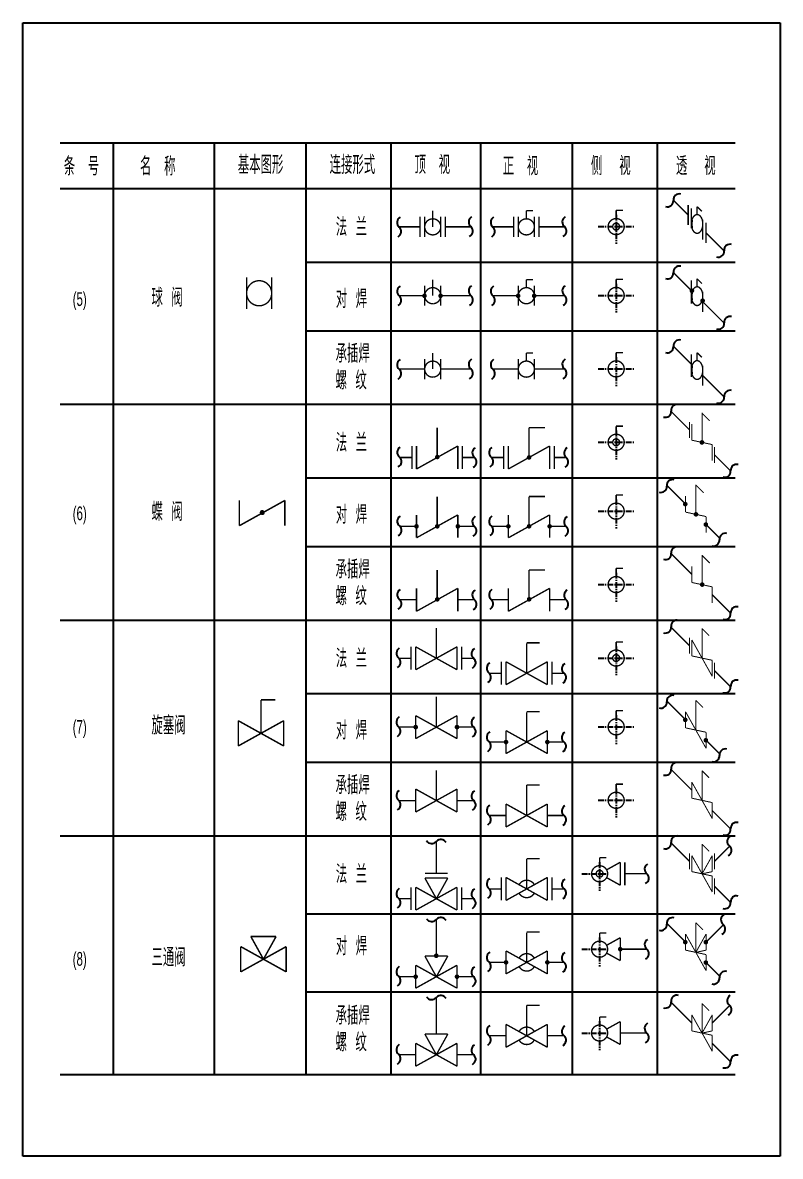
# Model space of a CAD drawing. Header units: inches. Extents: x -18 to 2014, y 4 to 801.
# Drawn here: x 1474.1 to 1639.1, y 283.3 to 530.3 of the extents above; entities that cross this region are included whole.
import ezdxf

# ---------------------------------------------------------------- set-up
doc = ezdxf.new("R2010")
doc.units = ezdxf.units.IN
doc.header["$MEASUREMENT"] = 0
doc.linetypes.add('CENTER', pattern=[2, 1.25, -0.25, 0.25, -0.25])
doc.layers.add('TEXT', color=6, linetype='Continuous')
doc.styles.get("Standard").update_dxf_attribs({"font": 'pdatxt.shx', "bigfont": 'hztxt.shx'})

# ---------------------------------------------------------------- blocks, each defined once
blk = doc.blocks.new('BZH')
at = {"layer": 'TEXT', "color": 6}
for centre, start, end in [((0.5330142281600274, 0.6703013697842835), 120.0646550722237, 231.5087731403127), ((-0.5614378965001379, -0.6466804327719728), 296.5830063715022, 49.03599266516452)]:
    blk.add_arc(centre, 0.8563924881481542, start, end, dxfattribs=at)

msp = doc.modelspace()

# ---------------------------------------------------------------- linework, layer by layer
at = {"color": 3}
for p, q in [((1474.082405922971, 530.320735903989), (1639.082405922971, 530.320735903989)), ((1474.082405922971, 283.3207359039889), (1474.082405922971, 530.320735903989)), ((1639.082405922971, 530.320735903989), (1639.082405922971, 283.3207359039889)), ((1482.269086554789, 504.1648262490406), (1629.269086554789, 504.1648262490406)), ((1493.771332388307, 504.1648262490406), (1493.771332388307, 301.1648262490406)), ((1515.771332388307, 504.1648262490406), (1515.771332388307, 301.1648262490406)), ((1535.771332388307, 504.1648262490406), (1535.771332388307, 301.1648262490406)), ((1554.271332388307, 504.1648262490403), (1554.271332388307, 301.1648262490406)), ((1573.771332388307, 504.1648262490403), (1573.771332388307, 301.1648262490406)), ((1593.771332388307, 504.1648262490403), (1593.771332388307, 301.1648262490406)), ((1612.271332388307, 504.1648262490403), (1612.271332388307, 301.1648262490406)), ((1482.269086554789, 494.1648262490406), (1629.269086554789, 494.1648262490406)), ((1535.771332388307, 478.1648262490406), (1629.269086554789, 478.1648262490406)), ((1535.771332388307, 463.1648262490406), (1629.269086554789, 463.1648262490406)), ((1482.269086554789, 447.1648262490406), (1629.269086554789, 447.1648262490406)), ((1535.771332388307, 431.1648262490406), (1629.269086554789, 431.1648262490406)), ((1535.771332388307, 416.1648262490406), (1629.269086554789, 416.1648262490406)), ((1482.269086554789, 400.1648262490406), (1629.269086554789, 400.1648262490406)), ((1535.771332388307, 384.1648262490406), (1629.269086554789, 384.1648262490406)), ((1535.771332388307, 369.1648262490406), (1629.269086554789, 369.1648262490406)), ((1482.269086554789, 353.1648262490406), (1629.269086554789, 353.1648262490406)), ((1535.771332388307, 336.1648262490406), (1629.269086554789, 336.1648262490406)), ((1535.771332388307, 319.1648262490406), (1629.269086554789, 319.1648262490406)), ((1482.269086554789, 301.1648262490406), (1629.269086554789, 301.1648262490406)), ((1639.082405922971, 283.3207359039889), (1474.082405922971, 283.3207359039889))]:
    msp.add_line(p, q, dxfattribs=at)
at = {"color": 3, "linetype": 'CENTER'}
for p, q in [((1603.331126026283, 488.4365688906749), (1603.331126026283, 482.1467112072374)), ((1599.434779344441, 485.8906731805926), (1607.302405067074, 485.8906731805926)), ((1603.331126026283, 473.4365688906749), (1603.331126026283, 467.1467112072374)), ((1599.434779344441, 470.8906731805926), (1607.302405067074, 470.8906731805926)), ((1603.331126026283, 457.4365688906749), (1603.331126026283, 451.1467112072374)), ((1599.434779344441, 454.8906731805926), (1607.302405067074, 454.8906731805926)), ((1603.331126026283, 441.4365688906749), (1603.331126026283, 435.1467112072374)), ((1599.434779344441, 438.8906731805926), (1607.302405067074, 438.8906731805926)), ((1603.331126026283, 426.4365688906749), (1603.331126026283, 420.1467112072374)), ((1599.434779344441, 423.8906731805926), (1607.302405067074, 423.8906731805926)), ((1603.331126026283, 410.4365688906749), (1603.331126026283, 404.1467112072374)), ((1599.434779344441, 407.8906731805926), (1607.302405067074, 407.8906731805926)), ((1603.331126026283, 394.4365688906749), (1603.331126026283, 388.1467112072374)), ((1599.434779344441, 391.8906731805926), (1607.302405067074, 391.8906731805926)), ((1603.331126026283, 379.4365688906749), (1603.331126026283, 373.1467112072374)), ((1599.434779344441, 376.8906731805926), (1607.302405067074, 376.8906731805926)), ((1603.331126026283, 363.4365688906749), (1603.331126026283, 357.1467112072376)), ((1599.434779344441, 360.8906731805926), (1607.302405067074, 360.8906731805926)), ((1599.72541420241, 347.4365688906749), (1599.72541420241, 341.1467112072376)), ((1595.829067520568, 344.8906731805926), (1601.475414202457, 344.8906731805926)), ((1599.725414202411, 331.0000702757482), (1599.725414202411, 324.7102125923109)), ((1595.829067520569, 328.4541745656659), (1601.475414202458, 328.4541745656659)), ((1599.72541420241, 312.7343393855475), (1599.72541420241, 306.4444817021102)), ((1595.829067520568, 310.1884436754652), (1601.475414202457, 310.1884436754652))]:
    msp.add_line(p, q, dxfattribs=at)
at = {"color": 3}
for points, const_width in [([(1615.81423005323, 491.6137046268321), (1619.017637956577, 488.4102967234842)], 0.3), ([(1563.388622259782, 485.8363232587768), (1563.388622259782, 489.3532332684836)], 0.3), ([(1583.771899210953, 487.5863232587768), (1583.771899210953, 489.3532332684836)], 0.3), ([(1583.771899210953, 489.3532332684836), (1585.231790204343, 489.3532332684836)], 0.3), ([(1603.331126026264, 489.407583190236), (1604.791017019654, 489.407583190236)], 0.3), ([(1603.331126026264, 487.6406731805292), (1603.331126026264, 489.407583190236)], 0.3), ([(1619.017637956578, 486.2102967234837), (1619.017637956578, 490.6102967234838)], 0.3), ([(1619.724744737765, 485.5031899422971), (1619.724744737765, 489.9031899422972)], 0.3), ([(1620.962181604841, 490.2478536938495), (1621.99448042606, 489.2155548726305)], 0.3), ([(1620.962181604841, 488.4809436841429), (1620.962181604841, 490.2478536938498)], 0.3), ([(1560.638622259782, 483.6363232587767), (1560.638622259782, 488.0363232587766)], 0.3), ([(1561.638622259782, 483.6363232587767), (1561.638622259782, 488.0363232587766)], 0.3), ([(1565.138622259782, 483.6363232587767), (1565.138622259782, 488.0363232587766)], 0.3), ([(1566.138622259782, 483.6363232587767), (1566.138622259782, 488.0363232587766)], 0.3), ([(1581.021899210953, 483.6363232587767), (1581.021899210953, 488.0363232587766)], 0.3), ([(1582.021899210953, 483.6363232587767), (1582.021899210953, 488.0363232587766)], 0.3), ([(1585.521899210953, 483.6363232587767), (1585.521899210953, 488.0363232587766)], 0.3), ([(1586.521899210953, 483.6363232587767), (1586.521899210953, 488.0363232587766)], 0.3), ([(1622.199618471917, 483.0283162081442), (1622.199618471917, 487.4283162081443)], 0.3), ([(1622.906725253104, 482.321209426958), (1622.906725253104, 486.7212094269581)], 0.3), ([(1556.108319357054, 485.8363232587768), (1560.638622259782, 485.8363232587768)], 0.3), ([(1566.138622259783, 485.8363232587768), (1571.693711523764, 485.8363232587768)], 0.3), ([(1576.491596308225, 485.8363232587768), (1581.021899210953, 485.8363232587768)], 0.3), ([(1586.521899210954, 485.8363232587768), (1592.076988474935, 485.8363232587768)], 0.3), ([(1622.906725253104, 484.5212094269583), (1626.834766541761, 480.5931681383002)], 0.3), ([(1522.850371947677, 467.9393612587947), (1522.850371947677, 474.8033612587947)], 0.3), ([(1528.310371947677, 467.9393612587947), (1528.310371947677, 474.8033612587947)], 0.3), ([(1563.388622259782, 470.8363232587768), (1563.388622259782, 474.3532332684836)], 0.3), ([(1583.771899210953, 474.3532332684836), (1585.231790204343, 474.3532332684836)], 0.3), ([(1583.771899210953, 472.5863232587768), (1583.771899210953, 474.3532332684836)], 0.3), ([(1603.331126026264, 474.407583190236), (1604.791017019654, 474.407583190236)], 0.3), ([(1603.331126026264, 472.6406731805292), (1603.331126026264, 474.407583190236)], 0.3), ([(1615.81423005323, 475.8855300071919), (1619.724744737765, 471.9750153226572)], 0.3), ([(1619.742155733999, 469.1003345445623), (1619.724744737765, 474.175015322657)], 0.3), ([(1620.962181604841, 472.7527690645027), (1620.962181604841, 474.5196790742096)], 0.3), ([(1620.962181604841, 474.5196790742094), (1621.99448042606, 473.4873802529906)], 0.3), ([(1561.638622259782, 468.6363232587767), (1561.638622259782, 473.0363232587766)], 0.3), ([(1565.138622259782, 468.6363232587767), (1565.138622259782, 473.0363232587766)], 0.3), ([(1582.021899210953, 468.6363232587767), (1582.021899210953, 473.0363232587766)], 0.3), ([(1585.521899210953, 468.6363232587767), (1585.521899210953, 473.0363232587766)], 0.3), ([(1622.199618471917, 467.3001415885042), (1622.199618471917, 471.7001415885043)], 0.3), ([(1556.108319357054, 470.8363232587768), (1561.638622259782, 470.8363232587768)], 0.3), ([(1565.138622259783, 470.8363232587768), (1571.693711523764, 470.8363232587768)], 0.3), ([(1576.491596308225, 470.8363232587768), (1582.021899210953, 470.8363232587768)], 0.3), ([(1585.521899210954, 470.8363232587768), (1592.076988474935, 470.8363232587768)], 0.3), ([(1622.199618471917, 469.5001415885047), (1626.834766541761, 464.86499351866)], 0.3), ([(1615.81423005323, 459.784892143764), (1619.724744737765, 455.8743774592293)], 0.3), ([(1561.638622259782, 452.6363232587767), (1561.638622259782, 457.0363232587766)], 0.3), ([(1563.388622259782, 454.8363232587768), (1563.388622259782, 458.3532332684836)], 0.3), ([(1565.138622259782, 452.6363232587767), (1565.138622259782, 457.0363232587766)], 0.3), ([(1582.021899210953, 452.6363232587767), (1582.021899210953, 457.0363232587766)], 0.3), ([(1583.771899210953, 456.5863232587768), (1583.771899210953, 458.3532332684836)], 0.3), ([(1583.771899210953, 458.3532332684836), (1585.231790204343, 458.3532332684836)], 0.3), ([(1585.521899210953, 452.6363232587767), (1585.521899210953, 457.0363232587766)], 0.3), ([(1603.331126026264, 458.407583190236), (1604.791017019654, 458.407583190236)], 0.3), ([(1603.331126026264, 456.6406731805292), (1603.331126026264, 458.407583190236)], 0.3), ([(1619.711564881304, 453.1169528736467), (1619.724744737765, 458.0743774592291)], 0.3), ([(1620.962181604841, 458.4190412107815), (1621.99448042606, 457.3867423895627)], 0.3), ([(1620.962181604841, 456.6521312010748), (1620.962181604841, 458.4190412107817)], 0.3), ([(1556.108319357054, 454.8363232587768), (1561.638622259782, 454.8363232587768)], 0.3), ([(1565.138622259783, 454.8363232587768), (1571.693711523764, 454.8363232587768)], 0.3), ([(1576.491596308225, 454.8363232587768), (1582.021899210953, 454.8363232587768)], 0.3), ([(1585.521899210954, 454.8363232587768), (1592.076988474935, 454.8363232587768)], 0.3), ([(1622.199618471917, 451.1995037250763), (1622.199618471917, 455.5995037250764)], 0.3), ([(1622.199618471917, 453.3995037250768), (1626.834766541761, 448.7643556552321)], 0.3), ([(1615.365866930228, 445.5451102212369), (1619.315292183948, 441.5956849675177)], 0.3), ([(1622.037653291516, 438.8733238599496), (1622.037653291516, 445.3553445212884)], 0.21), ([(1622.037653291516, 445.2548430647574), (1623.722738648954, 443.5697577073193)], 0.21), ([(1564.348741631746, 435.5802660119687), (1564.348741631746, 442.0802660119687)], 0.3), ([(1584.348741631746, 442.0802660119687), (1587.819664490642, 442.0802660119687)], 0.3), ([(1584.348741631746, 435.5802660119687), (1584.348741631746, 442.0802660119687)], 0.3), ([(1603.331126026264, 440.6406731805292), (1603.331126026264, 442.407583190236)], 0.3), ([(1603.331126026264, 442.407583190236), (1604.791017019654, 442.407583190236)], 0.3), ([(1619.315292183947, 443.3456849675179), (1619.315292183947, 439.8456849675177)], 0.21), ([(1619.810266930778, 442.8507102206873), (1619.810266930778, 439.3507102206871)], 0.21), ([(1558.848741631746, 438.0802660119689), (1558.848741631746, 433.0802660119687)], 0.3), ([(1559.848741631746, 438.0802660119689), (1559.848741631746, 433.0802660119687)], 0.3), ([(1559.848741631746, 433.0802660119687), (1568.848741631746, 438.0802660119687)], 0.3), ([(1568.848741631746, 438.0802660119687), (1568.848741631746, 433.0802660119689)], 0.3), ([(1569.848741631746, 438.0802660119687), (1569.848741631746, 433.0802660119689)], 0.3), ([(1578.848741631746, 438.0802660119689), (1578.848741631746, 433.0802660119687)], 0.3), ([(1579.848741631746, 438.0802660119689), (1579.848741631746, 433.0802660119687)], 0.3), ([(1579.848741631746, 433.0802660119687), (1588.848741631746, 438.0802660119687)], 0.3), ([(1588.848741631746, 438.0802660119687), (1588.848741631746, 433.0802660119689)], 0.3), ([(1589.848741631746, 438.0802660119687), (1589.848741631746, 433.0802660119689)], 0.3), ([(1619.810266930778, 439.3507102206871), (1624.265039652253, 438.3959374992119)], 0.21), ([(1624.265039652253, 438.3959374992119), (1624.265039652253, 434.8959374992122)], 0.21), ([(1624.760014399084, 437.9009627523815), (1624.760014399084, 434.4009627523815)], 0.21), ([(1556.270499589648, 435.5802660119687), (1558.848741631746, 435.5802660119687)], 0.3), ([(1569.848741631746, 435.5802660119687), (1572.480109216965, 435.5802660119687)], 0.3), ([(1576.270499589648, 435.5802660119687), (1578.848741631746, 435.5802660119687)], 0.3), ([(1589.848741631746, 435.5802660119687), (1592.480109216965, 435.5802660119687)], 0.3), ([(1624.760014399084, 436.1509627523815), (1628.267201767971, 432.643775383494)], 0.3), ([(1620.680564576225, 423.1952385223317), (1620.680564576225, 429.6772591836712)], 0.21), ([(1603.331126026264, 427.407583190236), (1604.791017019654, 427.407583190236)], 0.3), ([(1603.331126026264, 425.6406731805292), (1603.331126026264, 427.407583190236)], 0.3), ([(1614.4050540898, 429.4707490087574), (1618.453178215487, 425.4226248830701)], 0.3), ([(1620.680564576225, 429.5767577271395), (1622.365649933663, 427.8916723697017)], 0.21), ([(1521.27825438066, 420.7214381662498), (1531.178254380661, 426.2214381662498)], 0.33), ([(1521.27825438066, 426.22143816625), (1521.27825438066, 420.7214381662498)], 0.33), ([(1531.178254380661, 426.2214381662498), (1531.178254380661, 420.72143816625)], 0.33), ([(1564.348741631746, 420.5802660119687), (1564.348741631746, 427.0802660119687)], 0.3), ([(1584.348741631747, 427.0802660119687), (1587.819664490642, 427.0802660119687)], 0.3), ([(1584.348741631746, 420.5802660119687), (1584.348741631746, 427.0802660119687)], 0.3), ([(1618.453178215487, 427.1726248830697), (1618.453178215487, 423.6726248830694)], 0.21), ([(1559.848741631746, 423.0802660119689), (1559.848741631746, 418.0802660119687)], 0.3), ([(1559.848741631746, 418.0802660119687), (1568.848741631746, 423.0802660119687)], 0.3), ([(1568.848741631746, 423.0802660119687), (1568.848741631746, 418.0802660119689)], 0.3), ([(1579.848741631746, 418.0802660119687), (1588.848741631746, 423.0802660119687)], 0.3), ([(1579.848741631746, 423.0802660119689), (1579.848741631746, 418.0802660119687)], 0.3), ([(1588.848741631746, 423.0802660119687), (1588.848741631746, 418.0802660119689)], 0.3), ([(1618.453178215487, 423.6726248830694), (1622.907950936963, 422.7178521615943)], 0.21), ([(1622.907950936963, 422.7178521615943), (1622.907950936963, 419.2178521615943)], 0.21), ([(1556.270499589648, 420.5802660119687), (1559.848741631746, 420.5802660119687)], 0.3), ([(1568.848741631746, 420.5802660119687), (1572.480109216965, 420.5802660119687)], 0.3), ([(1576.270499589649, 420.5802660119687), (1579.848741631746, 420.5802660119687)], 0.3), ([(1588.848741631746, 420.5802660119687), (1592.480109216965, 420.5802660119687)], 0.3), ([(1622.907950936963, 420.9678521615943), (1625.947968730059, 417.9278343684987)], 0.3), ([(1615.365866930228, 414.5451102212369), (1619.810266930778, 410.1007102206877)], 0.3), ([(1622.037653291516, 407.8733238599496), (1622.037653291516, 414.3553445212884)], 0.21), ([(1622.037653291516, 414.2548430647574), (1623.722738648954, 412.5697577073193)], 0.21), ([(1564.348741631746, 404.5802660119687), (1564.348741631746, 411.0802660119687)], 0.3), ([(1584.348741631747, 411.0802660119687), (1587.819664490642, 411.0802660119687)], 0.3), ([(1584.348741631746, 404.5802660119687), (1584.348741631746, 411.0802660119687)], 0.3), ([(1603.331126026264, 409.6406731805292), (1603.331126026264, 411.407583190236)], 0.3), ([(1603.331126026264, 411.407583190236), (1604.791017019654, 411.407583190236)], 0.3), ([(1619.810266930778, 411.8507102206873), (1619.810266930778, 408.3507102206871)], 0.21), ([(1619.810266930778, 408.3507102206871), (1624.265039652253, 407.3959374992119)], 0.21), ([(1559.848741631746, 407.0802660119689), (1559.848741631746, 402.0802660119687)], 0.3), ([(1559.848741631746, 402.0802660119687), (1568.848741631746, 407.0802660119687)], 0.3), ([(1568.848741631746, 407.0802660119687), (1568.848741631746, 402.0802660119689)], 0.3), ([(1579.848741631746, 407.0802660119689), (1579.848741631746, 402.0802660119687)], 0.3), ([(1579.848741631746, 402.0802660119687), (1588.848741631746, 407.0802660119687)], 0.3), ([(1588.848741631746, 407.0802660119687), (1588.848741631746, 402.0802660119689)], 0.3), ([(1624.265039652253, 405.6459374992115), (1628.267201767971, 401.643775383494)], 0.3), ([(1624.265039652253, 407.3959374992119), (1624.265039652253, 403.8959374992122)], 0.21), ([(1556.270499589648, 404.5802660119687), (1559.848741631746, 404.5802660119687)], 0.3), ([(1568.848741631746, 404.5802660119687), (1572.480109216965, 404.5802660119687)], 0.3), ([(1576.270499589649, 404.5802660119687), (1579.848741631746, 404.5802660119687)], 0.3), ([(1588.848741631746, 404.5802660119687), (1592.480109216965, 404.5802660119687)], 0.3), ([(1564.170978926611, 391.8350807499656), (1564.170978926611, 398.4550206733671)], 0.3), ([(1615.365866930228, 398.5451102212369), (1619.315292183947, 394.5956849675177)], 0.3), ([(1622.037653291515, 391.8733238599496), (1622.037653291515, 398.3553445212888)], 0.21), ([(1622.037653291515, 398.3339659943852), (1623.582838803412, 396.7887804824887)], 0.21), ([(1583.848741631746, 395.2002059353704), (1586.688902212706, 395.2002059353704)], 0.3), ([(1583.848741631746, 388.5802660119687), (1583.848741631746, 395.0802660119687)], 0.3), ([(1603.331126026264, 393.6406731805292), (1603.331126026264, 395.407583190236)], 0.3), ([(1603.331126026264, 395.407583190236), (1604.791017019654, 395.407583190236)], 0.3), ([(1619.315292183947, 396.3456849675179), (1619.315292183947, 392.8456849675177)], 0.21), ([(1619.810266930777, 395.8507102206873), (1619.810266930777, 392.3507102206871)], 0.21), ([(1619.810266930777, 395.8507102206873), (1624.265039652253, 387.8959374992122)], 0.21), ([(1558.670978926611, 394.3350807499656), (1558.670978926611, 389.3350807499656)], 0.3), ([(1559.670978926611, 394.3350807499656), (1559.670978926611, 389.3350807499656)], 0.3), ([(1559.670978926611, 389.3350807499656), (1568.670978926611, 394.3350807499656)], 0.3), ([(1559.670978926611, 394.3350807499656), (1568.670978926611, 389.3350807499656)], 0.3), ([(1568.670978926611, 394.3350807499656), (1568.670978926611, 389.3350807499656)], 0.3), ([(1569.670978926611, 394.3350807499656), (1569.670978926611, 389.3350807499656)], 0.3), ([(1556.092736884513, 391.8350807499656), (1558.670978926611, 391.8350807499656)], 0.3), ([(1569.670978926611, 391.8350807499656), (1572.30234651183, 391.8350807499656)], 0.3), ([(1578.348741631746, 391.0802660119689), (1578.348741631746, 386.0802660119687)], 0.3), ([(1579.348741631746, 391.0802660119687), (1588.348741631746, 386.0802660119687)], 0.3), ([(1579.348741631746, 386.0802660119687), (1588.348741631746, 391.0802660119687)], 0.3), ([(1579.348741631746, 391.0802660119689), (1579.348741631746, 386.0802660119687)], 0.3), ([(1588.348741631746, 391.0802660119687), (1588.348741631746, 386.0802660119689)], 0.3), ([(1589.348741631746, 391.0802660119687), (1589.348741631746, 386.0802660119689)], 0.3), ([(1619.810266930777, 392.3507102206871), (1624.265039652253, 391.3959374992119)], 0.21), ([(1624.265039652253, 391.3959374992119), (1624.265039652253, 387.8959374992122)], 0.21), ([(1624.760014399084, 390.9009627523815), (1624.760014399084, 387.4009627523815)], 0.21), ([(1575.770499589648, 388.5802660119687), (1578.348741631746, 388.5802660119687)], 0.3), ([(1589.348741631746, 388.5802660119687), (1591.980109216965, 388.5802660119687)], 0.3), ([(1624.760014399083, 389.1509627523815), (1628.267201767971, 385.643775383494)], 0.3), ([(1525.984337897402, 382.7647928751483), (1529.108514536458, 382.7647928751483)], 0.33), ([(1525.984337897402, 375.4828589594065), (1525.984337897402, 382.7647928751483)], 0.33), ([(1564.170978926611, 376.8350807499656), (1564.170978926611, 383.4550206733671)], 0.3), ([(1603.331126026264, 378.6406731805292), (1603.331126026264, 380.407583190236)], 0.3), ([(1603.331126026264, 380.407583190236), (1604.791017019654, 380.407583190236)], 0.3), ([(1614.4050540898, 382.4707490087574), (1618.453178215487, 378.4226248830701)], 0.3), ([(1620.680564576225, 376.1952385223317), (1620.680564576225, 382.677259183671)], 0.21), ([(1620.680564576225, 382.6558806567676), (1622.225750088122, 381.1106951448708)], 0.21), ([(1521.034337897402, 372.7328589594065), (1530.934337897402, 378.2328589594065)], 0.33), ([(1521.034337897402, 378.2328589594065), (1530.934337897402, 372.7328589594065)], 0.33), ([(1521.034337897402, 378.2328589594068), (1521.034337897402, 372.7328589594065)], 0.33), ([(1530.934337897402, 378.2328589594065), (1530.934337897402, 372.7328589594068)], 0.33), ([(1559.670978926611, 379.3350807499656), (1559.670978926611, 374.3350807499656)], 0.3), ([(1559.670978926611, 379.3350807499656), (1568.670978926611, 374.3350807499656)], 0.3), ([(1559.670978926611, 374.3350807499656), (1568.670978926611, 379.3350807499656)], 0.3), ([(1568.670978926611, 379.3350807499656), (1568.670978926611, 374.3350807499656)], 0.3), ([(1583.848741631746, 380.2002059353704), (1586.688902212706, 380.2002059353704)], 0.3), ([(1583.848741631746, 373.5802660119687), (1583.848741631746, 380.0802660119687)], 0.3), ([(1618.453178215487, 380.1726248830697), (1618.453178215487, 376.6726248830694)], 0.21), ([(1618.453178215487, 380.1726248830697), (1622.907950936963, 372.2178521615943)], 0.21), ([(1556.092736884513, 376.8350807499656), (1559.670978926611, 376.8350807499656)], 0.3), ([(1568.670978926611, 376.8350807499656), (1572.30234651183, 376.8350807499656)], 0.3), ([(1579.348741631746, 376.0802660119689), (1579.348741631746, 371.0802660119687)], 0.3), ([(1579.348741631746, 371.0802660119687), (1588.348741631746, 376.0802660119687)], 0.3), ([(1579.348741631746, 376.0802660119687), (1588.348741631746, 371.0802660119687)], 0.3), ([(1588.348741631746, 376.0802660119687), (1588.348741631746, 371.0802660119689)], 0.3), ([(1618.453178215487, 376.6726248830694), (1622.907950936963, 375.7178521615943)], 0.21), ([(1622.907950936963, 375.7178521615943), (1622.907950936963, 372.2178521615943)], 0.21), ([(1575.770499589648, 373.5802660119687), (1579.348741631746, 373.5802660119687)], 0.3), ([(1588.348741631746, 373.5802660119687), (1591.980109216965, 373.5802660119687)], 0.3), ([(1622.907950936963, 373.9678521615943), (1625.947968730058, 370.9278343684987)], 0.3), ([(1564.170978926611, 360.8350807499656), (1564.170978926611, 367.4550206733671)], 0.3), ([(1615.365866930228, 367.5451102212369), (1619.810266930777, 363.1007102206877)], 0.3), ([(1622.037653291515, 360.8733238599496), (1622.037653291515, 367.3553445212888)], 0.21), ([(1622.037653291515, 367.3339659943852), (1623.582838803412, 365.7887804824887)], 0.21), ([(1559.670978926611, 363.3350807499658), (1559.670978926611, 358.3350807499654)], 0.3), ([(1559.670978926611, 358.3350807499656), (1568.670978926611, 363.3350807499656)], 0.3), ([(1559.670978926611, 363.3350807499656), (1568.670978926611, 358.3350807499656)], 0.3), ([(1568.670978926611, 363.3350807499656), (1568.670978926611, 358.3350807499656)], 0.3), ([(1583.848741631746, 364.2002059353702), (1586.688902212706, 364.2002059353702)], 0.3), ([(1583.848741631746, 357.5802660119687), (1583.848741631746, 364.2002059353702)], 0.3), ([(1603.331126026264, 362.6406731805289), (1603.331126026264, 364.4075831902363)], 0.3), ([(1603.331126026264, 364.4075831902363), (1604.791017019654, 364.4075831902363)], 0.3), ([(1619.810266930777, 364.8507102206873), (1619.810266930777, 361.3507102206871)], 0.21), ([(1619.810266930777, 364.8507102206873), (1624.265039652253, 356.8959374992122)], 0.21), ([(1556.092736884513, 360.8350807499656), (1559.670978926611, 360.8350807499656)], 0.3), ([(1568.670978926611, 360.8350807499654), (1572.30234651183, 360.8350807499656)], 0.3), ([(1619.810266930777, 361.3507102206871), (1624.265039652253, 360.3959374992122)], 0.21), ([(1579.348741631746, 360.0802660119687), (1588.348741631746, 355.0802660119687)], 0.3), ([(1579.348741631746, 355.0802660119687), (1588.348741631746, 360.0802660119687)], 0.3), ([(1579.348741631746, 360.0802660119689), (1579.348741631746, 355.0802660119687)], 0.3), ([(1588.348741631746, 360.0802660119687), (1588.348741631746, 355.0802660119687)], 0.3), ([(1624.265039652253, 358.6459374992117), (1628.267201767971, 354.6437753834937)], 0.3), ([(1624.265039652253, 360.3959374992122), (1624.265039652253, 356.8959374992122)], 0.21), ([(1575.770499589648, 357.5802660119687), (1579.348741631746, 357.5802660119687)], 0.3), ([(1588.348741631746, 357.5802660119687), (1591.980109216965, 357.5802660119687)], 0.3), ([(1564.170978926611, 344.9571985237215), (1564.170978926611, 351.9446517707334)], 0.3), ([(1615.365866930228, 351.5451102212369), (1619.315292183947, 347.5956849675177)], 0.3), ([(1622.037653291515, 344.8733238599496), (1622.037653291515, 351.3553445212886)], 0.21), ([(1622.037653291515, 351.3339659943852), (1623.582838803412, 349.7887804824884)], 0.21), ([(1624.760014399083, 347.5956849675175), (1628.059224805876, 350.8948953743109)], 0.3), ([(1583.848741631746, 348.2002059353702), (1586.688902212706, 348.2002059353702)], 0.3), ([(1599.725414202391, 346.6406731805289), (1599.725414202391, 348.4075831902363)], 0.3), ([(1599.725414202391, 348.4075831902363), (1601.185305195781, 348.4075831902363)], 0.3), ([(1619.315292183947, 349.3456849675179), (1619.315292183947, 345.8456849675179)], 0.21), ([(1619.810266930777, 348.8507102206873), (1624.265039652253, 340.8959374992122)], 0.21), ([(1619.810266930777, 348.8507102206873), (1619.810266930777, 345.3507102206871)], 0.21), ([(1622.037653291515, 344.8733238599496), (1624.265039652253, 348.8507102206871)], 0.21), ([(1624.265039652253, 345.3507102206871), (1624.265039652253, 348.8507102206871)], 0.21), ([(1624.760014399084, 345.8456849675175), (1624.760014399084, 349.3456849675177)], 0.21), ([(1583.848741631746, 341.5802660119687), (1583.848741631746, 348.0802660119687)], 0.3), ([(1601.255189435665, 345.7405483101782), (1604.22541420241, 347.3906731805926)], 0.3), ([(1604.22541420241, 347.3906731805926), (1604.22541420241, 342.3906731805926)], 0.3), ([(1605.22541420241, 347.3906731805926), (1605.22541420241, 342.3906731805926)], 0.3), ([(1561.670978926611, 344.9571985237213), (1566.670978926611, 344.9571985237213)], 0.3), ([(1564.170978926611, 339.4571985237215), (1561.670978926611, 343.9571985237213)], 0.3), ([(1561.670978926611, 343.9571985237213), (1566.670978926611, 343.9571985237213)], 0.3), ([(1564.170978926611, 339.4571985237215), (1566.670978926611, 343.9571985237213)], 0.3), ([(1578.348741631746, 344.0802660119689), (1578.348741631746, 339.0802660119687)], 0.3), ([(1579.348741631746, 344.0802660119689), (1579.348741631746, 339.0802660119687)], 0.3), ([(1579.348741631746, 339.0802660119687), (1588.348741631746, 344.0802660119687)], 0.3), ([(1579.348741631746, 344.0802660119687), (1588.348741631746, 339.0802660119687)], 0.3), ([(1588.348741631746, 344.0802660119687), (1588.348741631746, 339.0802660119687)], 0.3), ([(1589.348741631746, 344.0802660119687), (1589.348741631746, 339.0802660119687)], 0.3), ([(1601.255189435665, 344.040798051007), (1604.22541420241, 342.3906731805926)], 0.3), ([(1605.22541420241, 344.8906731805926), (1610.020203442612, 344.8906731805926)], 0.3), ([(1619.810266930777, 345.3507102206871), (1624.265039652253, 344.3959374992122)], 0.21), ([(1622.037653291515, 344.8733238599496), (1624.265039652253, 345.3507102206871)], 0.21), ([(1624.265039652253, 344.3959374992122), (1624.265039652253, 340.8959374992122)], 0.21), ([(1624.760014399084, 343.9009627523815), (1624.760014399084, 340.4009627523813)], 0.21), ([(1558.670978926611, 341.9571985237215), (1558.670978926611, 336.9571985237215)], 0.3), ([(1559.670978926611, 341.9571985237215), (1568.670978926611, 336.9571985237215)], 0.3), ([(1559.670978926611, 336.9571985237215), (1568.670978926611, 341.9571985237215)], 0.3), ([(1559.670978926611, 341.9571985237215), (1559.670978926611, 336.9571985237215)], 0.3), ([(1568.670978926611, 341.9571985237215), (1568.670978926611, 336.9571985237215)], 0.3), ([(1569.670978926611, 341.9571985237215), (1569.670978926611, 336.9571985237215)], 0.3), ([(1575.770499589648, 341.5802660119687), (1578.348741631746, 341.5802660119687)], 0.3), ([(1589.348741631746, 341.5802660119687), (1591.980109216965, 341.5802660119687)], 0.3), ([(1624.760014399083, 342.1509627523818), (1628.267201767971, 338.6437753834937)], 0.3), ([(1556.092736884513, 339.4571985237215), (1558.670978926611, 339.4571985237215)], 0.3), ([(1569.670978926611, 339.4571985237215), (1572.30234651183, 339.4571985237215)], 0.3), ([(1564.170978926611, 326.9571985237213), (1564.170978926611, 334.9446517707334)], 0.3), ([(1614.4050540898, 334.0342503938307), (1618.453178215487, 329.9861262681434)], 0.3), ([(1620.680564576225, 327.7587399074053), (1620.680564576225, 334.2407605687443)], 0.21), ([(1620.680564576225, 334.2193820418409), (1622.225750088122, 332.6741965299441)], 0.21), ([(1622.907950936962, 329.9861262681428), (1626.702136090586, 333.7803114217666)], 0.3), ([(1529.268786113794, 331.2174440157856), (1523.768786113794, 331.2174440157856)], 0.33), ([(1523.768786113794, 331.2174440157856), (1526.518786113794, 326.2674440157855)], 0.33), ([(1529.268786113794, 331.2174440157856), (1526.518786113794, 326.2674440157855)], 0.33), ([(1583.848741631746, 332.2002059353702), (1586.688902212706, 332.2002059353702)], 0.3), ([(1583.848741631746, 325.5802660119687), (1583.848741631746, 332.0802660119687)], 0.3), ([(1599.725414202391, 330.2041745656023), (1599.725414202391, 331.9710845753096)], 0.3), ([(1599.725414202391, 331.9710845753096), (1601.185305195781, 331.9710845753096)], 0.3), ([(1601.255189435665, 329.3040496952515), (1604.225414202411, 330.9541745656659)], 0.3), ([(1604.225414202411, 330.9541745656659), (1604.225414202411, 325.9541745656659)], 0.3), ([(1618.453178215487, 331.736126268143), (1618.453178215487, 328.2361262681428)], 0.21), ([(1618.453178215487, 331.736126268143), (1622.907950936963, 323.7813535466678)], 0.21), ([(1620.680564576225, 327.7587399074053), (1622.907950936962, 331.7361262681428)], 0.21), ([(1622.907950936962, 328.2361262681428), (1622.907950936962, 331.7361262681428)], 0.21), ([(1521.568786113794, 323.5174440157855), (1531.468786113794, 329.0174440157855)], 0.33), ([(1521.568786113794, 329.0174440157855), (1531.468786113794, 323.5174440157855)], 0.33), ([(1521.568786113794, 329.0174440157858), (1521.568786113794, 323.5174440157855)], 0.33), ([(1531.468786113794, 329.0174440157855), (1531.468786113794, 323.5174440157858)], 0.33), ([(1604.225414202411, 328.4541745656659), (1610.020203442613, 328.4541745656659)], 0.3), ([(1561.670978926611, 326.9571985237213), (1566.670978926611, 326.9571985237213)], 0.3), ([(1564.170978926611, 322.4571985237215), (1561.670978926611, 326.9571985237213)], 0.3), ([(1564.170978926611, 322.4571985237215), (1566.670978926611, 326.9571985237213)], 0.3), ([(1579.348741631746, 328.0802660119687), (1588.348741631746, 323.0802660119687)], 0.3), ([(1579.348741631746, 323.0802660119687), (1588.348741631746, 328.0802660119687)], 0.3), ([(1579.348741631746, 328.0802660119689), (1579.348741631746, 323.0802660119687)], 0.3), ([(1588.348741631746, 328.0802660119687), (1588.348741631746, 323.0802660119687)], 0.3), ([(1601.255189435665, 327.6042994360803), (1604.225414202411, 325.9541745656659)], 0.3), ([(1618.453178215487, 328.2361262681428), (1622.907950936963, 327.2813535466676)], 0.21), ([(1620.680564576225, 327.7587399074053), (1622.907950936962, 328.2361262681428)], 0.21), ([(1622.907950936963, 327.2813535466676), (1622.907950936963, 323.7813535466678)], 0.21), ([(1559.670978926611, 324.9571985237215), (1568.670978926611, 319.9571985237215)], 0.3), ([(1559.670978926611, 319.9571985237215), (1568.670978926611, 324.9571985237215)], 0.3), ([(1559.670978926611, 324.9571985237215), (1559.670978926611, 319.9571985237215)], 0.3), ([(1568.670978926611, 324.9571985237215), (1568.670978926611, 319.9571985237215)], 0.3), ([(1575.770499589648, 325.5802660119687), (1579.348741631746, 325.5802660119687)], 0.3), ([(1588.348741631746, 325.5802660119687), (1591.980109216965, 325.5802660119687)], 0.3), ([(1622.907950936963, 325.5313535466674), (1625.947968730058, 322.4913357535721)], 0.3), ([(1556.092736884513, 322.4571985237215), (1559.670978926611, 322.4571985237215)], 0.3), ([(1568.670978926611, 322.4571985237215), (1572.30234651183, 322.4571985237215)], 0.3), ([(1564.170978926611, 309.9571985237213), (1564.170978926611, 317.9446517707336)], 0.3), ([(1583.848741631746, 309.5802660119687), (1583.848741631746, 316.2002059353702)], 0.3), ([(1583.848741631746, 316.2002059353702), (1586.688902212706, 316.2002059353702)], 0.3), ([(1615.365866930228, 316.8428807161095), (1619.810266930777, 312.3984807155603)], 0.3), ([(1622.037653291515, 310.1710943548222), (1622.037653291515, 316.6531150161614)], 0.21), ([(1622.037653291515, 316.6317364892578), (1623.582838803412, 315.086550977361)], 0.21), ([(1624.265039652253, 312.3984807155592), (1628.059224805876, 316.192665869183)], 0.3), ([(1599.725414202391, 311.9384436754015), (1599.725414202391, 313.7053536851088)], 0.3), ([(1599.725414202391, 313.7053536851088), (1601.185305195781, 313.7053536851088)], 0.3), ([(1619.810266930777, 314.1484807155599), (1624.265039652253, 306.1937079940847)], 0.21), ([(1619.810266930777, 314.1484807155599), (1619.810266930777, 310.6484807155596)], 0.21), ([(1622.037653291515, 310.1710943548217), (1624.265039652253, 314.1484807155592)], 0.21), ([(1624.265039652253, 310.6484807155594), (1624.265039652253, 314.1484807155592)], 0.21), ([(1579.348741631746, 312.0802660119689), (1579.348741631746, 307.0802660119687)], 0.3), ([(1579.348741631746, 307.0802660119687), (1588.348741631746, 312.0802660119687)], 0.3), ([(1579.348741631746, 312.0802660119687), (1588.348741631746, 307.0802660119687)], 0.3), ([(1588.348741631746, 312.0802660119687), (1588.348741631746, 307.0802660119687)], 0.3), ([(1601.255189435665, 311.0383188050508), (1604.22541420241, 312.6884436754652)], 0.3), ([(1604.22541420241, 312.6884436754652), (1604.22541420241, 307.6884436754652)], 0.3), ([(1564.170978926611, 305.4571985237215), (1561.670978926611, 309.9571985237213)], 0.3), ([(1561.670978926611, 309.9571985237213), (1566.670978926611, 309.9571985237213)], 0.3), ([(1564.170978926611, 305.4571985237215), (1566.670978926611, 309.9571985237213)], 0.3), ([(1575.770499589648, 309.5802660119687), (1579.348741631746, 309.5802660119687)], 0.3), ([(1588.348741631746, 309.5802660119687), (1591.980109216965, 309.5802660119687)], 0.3), ([(1601.255189435665, 309.3385685458796), (1604.22541420241, 307.6884436754652)], 0.3), ([(1604.22541420241, 310.1884436754652), (1610.020203442612, 310.1884436754652)], 0.3), ([(1619.810266930777, 310.6484807155596), (1624.265039652253, 309.6937079940847)], 0.21), ([(1622.037653291515, 310.1710943548217), (1624.265039652253, 310.6484807155594)], 0.21), ([(1624.265039652253, 309.6937079940847), (1624.265039652253, 306.1937079940847)], 0.21), ([(1559.670978926611, 307.9571985237215), (1559.670978926611, 302.9571985237215)], 0.3), ([(1559.670978926611, 302.9571985237215), (1568.670978926611, 307.9571985237215)], 0.3), ([(1559.670978926611, 307.9571985237215), (1568.670978926611, 302.9571985237215)], 0.3), ([(1568.670978926611, 307.9571985237215), (1568.670978926611, 302.9571985237215)], 0.3), ([(1624.265039652253, 307.9437079940843), (1628.267201767971, 303.9415458783663)], 0.3), ([(1556.092736884513, 305.4571985237215), (1559.670978926611, 305.4571985237215)], 0.3), ([(1568.670978926611, 305.4571985237215), (1572.30234651183, 305.4571985237215)], 0.3)]:
    msp.add_lwpolyline(points, dxfattribs=dict(at, const_width=const_width))
at = {"color": 3, "const_width": 0.3}
for points in [[(1564.536738783254, 484.5155929878536, 7831.325056294179), (1564.536064045118, 484.5150067375499, 7831.325056294179)], [(1584.584256359749, 484.2862987870986, 1999.947515301888), (1584.581154606977, 484.2846771315924, 1999.947515301888)], [(1604.14348317506, 484.340648708851, 1999.947515301888), (1604.140381422288, 484.3390270533449, 1999.947515301888)], [(1603.734971456876, 485.2601187273479, 332.3727298936454), (1603.727353896172, 485.255304370026, 332.3727298936454)], [(1620.087181604841, 487.9126304622533, 0.07475376392242807), (1619.825808907841, 487.2851313213651, 0.07475376392242807)], [(1620.525808886872, 488.37683120567, 0.1069927334652828), (1620.087181604841, 487.9126304622533, 0.1069927334652828)], [(1620.962181604841, 488.5119466990528, 0.1512738262537865), (1620.525808886872, 488.37683120567, 0.1512738262537865)], [(1621.39855432281, 488.3768312056698, 0.1512738262538151), (1620.962181604841, 488.5119466990528, 0.1512738262538151)], [(1621.837181604841, 487.9126304622533, 0.106992733465103), (1621.39855432281, 488.3768312056698, 0.106992733465103)], [(1622.098554301841, 487.2851313213649, 0.07475376392247127), (1621.837181604841, 487.9126304622533, 0.07475376392247127)], [(1622.199618471917, 486.4657530752216, 0.06143846577282304), (1622.098554301841, 487.2851313213649, 0.06143846577282304)], [(1622.098554301841, 485.6463748290774, 0.06143846577277779), (1622.199618471917, 486.4657530752216, 0.06143846577277779)], [(1619.82580890784, 485.6463748290781, 0.07475376392213635), (1620.087181604841, 485.0188756881897, 0.07475376392213635)], [(1620.087181604841, 485.0188756881897, 0.1069927334652828), (1620.525808886872, 484.5546749447729, 0.1069927334652828)], [(1620.525808886872, 484.5546749447729, 0.1512738262537864), (1620.962181604841, 484.4195594513904, 0.1512738262537864)], [(1620.962181604841, 484.4195594513904, 0.1512738262537512), (1621.39855432281, 484.5546749447731, 0.1512738262537512)], [(1621.39855432281, 484.5546749447731, 0.1069927334650713), (1621.837181604841, 485.0188756881899, 0.1069927334650713)], [(1621.837181604841, 485.0188756881897, 0.0747537639222864), (1622.098554301841, 485.6463748290774, 0.0747537639222864)], [(1525.566690954646, 468.6413955391511, 1197.738053847908), (1525.557573979003, 468.6414564522816, 1197.738053847908)], [(1563.557424951309, 469.0944835269607, 635.0893452096394), (1563.546451009618, 469.0934549086924, 635.0893452096394)], [(1584.584256359749, 469.2862987870986, 1999.947515301888), (1584.581154606977, 469.2846771315924, 1999.947515301888)], [(1604.14348317506, 469.340648708851, 1999.947515301888), (1604.140381422288, 469.3390270533449, 1999.947515301888)], [(1620.087181604841, 472.1844558426131, 0.07475376392242807), (1619.825808907841, 471.5569567017249, 0.07475376392242807)], [(1620.525808886872, 472.6486565860299, 0.1069927334652828), (1620.087181604841, 472.1844558426131, 0.1069927334652828)], [(1620.962181604841, 472.7837720794126, 0.1512738262537865), (1620.525808886872, 472.6486565860299, 0.1512738262537865)], [(1621.39855432281, 472.6486565860296, 0.1512738262538151), (1620.962181604841, 472.7837720794126, 0.1512738262538151)], [(1621.837181604841, 472.1844558426131, 0.106992733465103), (1621.39855432281, 472.6486565860299, 0.106992733465103)], [(1622.098554301841, 471.5569567017247, 0.07475376392247127), (1621.837181604841, 472.1844558426131, 0.07475376392247127)], [(1619.82580890784, 469.9182002094379, 0.07475376392213635), (1620.087181604841, 469.2907010685497, 0.07475376392213635)], [(1620.087181604841, 469.2907010685497, 0.1069927334652828), (1620.525808886872, 468.8265003251329, 0.1069927334652828)], [(1621.39855432281, 468.8265003251329, 0.1069927334650713), (1621.837181604841, 469.2907010685497, 0.1069927334650713)], [(1621.837181604841, 469.2907010685497, 0.0747537639222864), (1622.098554301841, 469.9182002094374, 0.0747537639222864)], [(1622.199618471917, 470.7375784555814, 0.06143846577282304), (1622.098554301841, 471.5569567017247, 0.06143846577282304)], [(1622.098554301841, 469.9182002094374, 0.06143846577277779), (1622.199618471917, 470.7375784555814, 0.06143846577277779)], [(1620.525808886872, 468.8265003251329, 0.1512738262537864), (1620.962181604841, 468.6913848317502, 0.1512738262537864)], [(1620.962181604841, 468.6913848317502, 0.1512738262537512), (1621.39855432281, 468.8265003251329, 0.1512738262537512)], [(1563.557424951309, 453.0944835269607, 635.0893452096394), (1563.546451009618, 453.0934549086924, 635.0893452096394)], [(1584.584256359749, 453.2862987870986, 1999.947515301888), (1584.581154606977, 453.2846771315924, 1999.947515301888)], [(1604.14348317506, 453.340648708851, 1999.947515301888), (1604.140381422288, 453.3390270533449, 1999.947515301888)], [(1620.087181604841, 456.0838179791852, 0.07475376392242807), (1619.825808907841, 455.456318838297, 0.07475376392242807)], [(1620.525808886872, 456.548018722602, 0.1069927334652828), (1620.087181604841, 456.0838179791852, 0.1069927334652828)], [(1620.962181604841, 456.6831342159847, 0.1512738262537865), (1620.525808886872, 456.548018722602, 0.1512738262537865)], [(1621.39855432281, 456.5480187226017, 0.1512738262538151), (1620.962181604841, 456.6831342159847, 0.1512738262538151)], [(1621.837181604841, 456.0838179791852, 0.106992733465103), (1621.39855432281, 456.548018722602, 0.106992733465103)], [(1622.098554301841, 455.4563188382968, 0.07475376392247127), (1621.837181604841, 456.0838179791852, 0.07475376392247127)], [(1622.199618471917, 454.6369405921535, 0.06143846577282304), (1622.098554301841, 455.4563188382968, 0.06143846577282304)], [(1622.098554301841, 453.8175623460095, 0.06143846577277779), (1622.199618471917, 454.6369405921535, 0.06143846577277779)], [(1619.82580890784, 453.81756234601, 0.07475376392213635), (1620.087181604841, 453.1900632051218, 0.07475376392213635)], [(1620.087181604841, 453.1900632051218, 0.1069927334652828), (1620.525808886872, 452.725862461705, 0.1069927334652828)], [(1620.525808886872, 452.725862461705, 0.1512738262537864), (1620.962181604841, 452.5907469683223, 0.1512738262537864)], [(1620.962181604841, 452.5907469683223, 0.1512738262537512), (1621.39855432281, 452.725862461705, 0.1512738262537512)], [(1621.39855432281, 452.725862461705, 0.1069927334650713), (1621.837181604841, 453.1900632051218, 0.1069927334650713)], [(1621.837181604841, 453.1900632051218, 0.0747537639222864), (1622.098554301841, 453.8175623460095, 0.0747537639222864)], [(1604.14348317506, 437.340648708851, 1999.947515301888), (1604.140381422288, 437.3390270533449, 1999.947515301888)], [(1603.734971456876, 438.2601187273479, 332.3727298936454), (1603.727353896172, 438.255304370026, 332.3727298936454)], [(1604.14348317506, 422.340648708851, 1999.947515301888), (1604.140381422288, 422.3390270533449, 1999.947515301888)], [(1604.14348317506, 406.340648708851, 1999.947515301888), (1604.140381422288, 406.3390270533449, 1999.947515301888)], [(1604.14348317506, 390.340648708851, 1999.947515301888), (1604.140381422288, 390.3390270533449, 1999.947515301888)], [(1603.734971456876, 391.2601187273479, 332.3727298936454), (1603.727353896172, 391.255304370026, 332.3727298936454)], [(1604.14348317506, 375.340648708851, 1999.947515301888), (1604.140381422288, 375.3390270533449, 1999.947515301888)], [(1604.14348317506, 359.3406487088512, 1999.947515301888), (1604.140381422288, 359.3390270533449, 1999.947515301888)], [(1600.537771351187, 343.3406487088512, 1999.947515301888), (1600.534669598415, 343.3390270533449, 1999.947515301888)], [(1585.507994899532, 342.5020733829609, 0.5884033489985451), (1582.18948836396, 342.5020733829609, 0.5884033489985451)], [(1600.129259633003, 344.2601187273479, 332.3727298936454), (1600.121642072298, 344.255304370026, 332.3727298936454)], [(1582.18948836396, 340.6584586409766, 0.5884033489985889), (1585.507994899532, 340.6584586409766, 0.5884033489985889)], [(1600.537771351187, 326.9041500939246, 1999.947515301888), (1600.534669598415, 326.9025284384182, 1999.947515301888)], [(1585.507994899532, 326.5020733829609, 0.5884033489985451), (1582.18948836396, 326.5020733829609, 0.5884033489985451)], [(1582.18948836396, 324.6584586409766, 0.5884033489985889), (1585.507994899532, 324.6584586409766, 0.5884033489985889)], [(1585.507994899532, 310.5020733829609, 0.5884033489985451), (1582.18948836396, 310.5020733829609, 0.5884033489985451)], [(1600.537771351187, 308.6384192037238, 1999.947515301888), (1600.534669598415, 308.6367975482174, 1999.947515301888)], [(1582.18948836396, 308.6584586409766, 0.5884033489985889), (1585.507994899532, 308.6584586409766, 0.5884033489985889)]]:
    msp.add_lwpolyline(points, format="xyb", dxfattribs=at)
at = {"color": 3}
for points, const_width in [([(1619.582519186712, 471.9172938547832, 1), (1620.082519186712, 471.9172938547832, 1)], 0.5), ([(1561.346656231736, 470.8078333061749, 1), (1561.846656231736, 470.8078333061749, 1)], 0.5), ([(1564.846656231736, 470.8078333061749, 1), (1565.346656231736, 470.8078333061749, 1)], 0.5), ([(1581.729933182907, 470.8078333061749, 1), (1582.229933182907, 470.8078333061749, 1)], 0.5), ([(1585.229933182907, 470.8078333061749, 1), (1585.729933182907, 470.8078333061749, 1)], 0.5), ([(1621.90765244387, 469.7465941244826, 1), (1622.40765244387, 469.7465941244826, 1)], 0.5), ([(1621.767894387196, 438.8680012433638, 1), (1622.267894387196, 438.8680012433638, 1)], 0.5), ([(1564.140936819212, 435.6933818609583, 1), (1564.640936819212, 435.6933818609583, 1)], 0.5), ([(1584.118173939252, 435.5879580372594, 1), (1584.618173939252, 435.5879580372594, 1)], 0.5), ([(1618.135312453305, 425.4226248830701, 1), (1618.635312453305, 425.4226248830701, 1)], 0.5), ([(1525.989545385764, 423.5859381045009, 1), (1526.539545385764, 423.5859381045009, 1)], 0.55), ([(1620.455794459716, 423.2033632282469, 1), (1620.955794459716, 423.2033632282469, 1)], 0.5), ([(1559.598741631746, 420.5802660119687, 1), (1560.098741631746, 420.5802660119687, 1)], 0.5), ([(1564.118173939252, 420.5879580372594, 1), (1564.618173939252, 420.5879580372594, 1)], 0.5), ([(1568.598741631746, 420.5802660119687, 1), (1569.098741631746, 420.5802660119687, 1)], 0.5), ([(1579.598741631746, 420.5802660119687, 1), (1580.098741631746, 420.5802660119687, 1)], 0.5), ([(1584.118173939252, 420.5879580372594, 1), (1584.618173939252, 420.5879580372594, 1)], 0.5), ([(1588.598741631746, 420.5802660119687, 1), (1589.098741631746, 420.5802660119687, 1)], 0.5), ([(1622.614538662888, 420.9678521615938, 1), (1623.114538662888, 420.9678521615938, 1)], 0.5), ([(1621.820645114337, 407.8888583149977, 1), (1622.320645114337, 407.8888583149977, 1)], 0.5), ([(1564.131733454568, 404.6843568649243, 1), (1564.631733454568, 404.6843568649243, 1)], 0.5), ([(1584.131733454568, 404.6843568649243, 1), (1584.631733454568, 404.6843568649243, 1)], 0.5), ([(1618.135312453305, 378.4226248830701, 1), (1618.635312453305, 378.4226248830701, 1)], 0.5), ([(1559.420978926611, 376.8350807499656, 1), (1559.920978926611, 376.8350807499656, 1)], 0.5), ([(1568.420978926611, 376.8350807499656, 1), (1568.920978926611, 376.8350807499656, 1)], 0.5), ([(1579.098741631746, 373.5802660119687, 1), (1579.598741631746, 373.5802660119687, 1)], 0.5), ([(1588.098741631746, 373.5802660119687, 1), (1588.598741631746, 373.5802660119687, 1)], 0.5), ([(1622.614538662888, 373.9678521615938, 1), (1623.114538662888, 373.9678521615938, 1)], 0.5), ([(1603.975414202411, 328.4541745656659, 1), (1604.475414202411, 328.4541745656659, 1)], 0.5), ([(1618.135312453305, 329.9861262681434, 1), (1618.635312453305, 329.9861262681434, 1)], 0.5), ([(1622.614538662888, 329.9861262681423, 1), (1623.114538662888, 329.9861262681423, 1)], 0.5), ([(1563.903137173964, 327.0192830524196, 1), (1564.403137173964, 327.0192830524196, 1)], 0.5), ([(1579.098741631746, 325.5802660119687, 1), (1579.598741631746, 325.5802660119687, 1)], 0.5), ([(1588.098741631746, 325.5802660119687, 1), (1588.598741631746, 325.5802660119687, 1)], 0.5), ([(1622.614538662888, 325.5313535466674, 1), (1623.114538662888, 325.5313535466674, 1)], 0.5), ([(1559.420978926611, 322.4571985237215, 1), (1559.920978926611, 322.4571985237215, 1)], 0.5), ([(1568.420978926611, 322.4571985237215, 1), (1568.920978926611, 322.4571985237215, 1)], 0.5)]:
    msp.add_lwpolyline(points, format="xyb", close=True, dxfattribs=dict(at, const_width=const_width))
for centre, radius, start, end in [((1623.09683336331, 486.4657530752216), 3.372088625545525, 165.9370175134189, 180), ((1623.096833363324, 486.4657530752216), 3.372088625559627, 180, 194.0629824865273), ((1623.09683336331, 470.7375784555814), 3.372088625545525, 165.9370175134189, 180), ((1623.096833363324, 470.7375784555814), 3.372088625559627, 180, 194.0629824865273), ((1623.09683336331, 454.6369405921535), 3.372088625545525, 165.9370175134189, 180), ((1623.096833363324, 454.6369405921535), 3.372088625559627, 180, 194.0629824865273)]:
    msp.add_arc(centre, radius, start, end, dxfattribs=at)

# ---------------------------------------------------------------- block references
at = {"color": 3, "yscale": 1.5, "zscale": 1.5}
for p, xscale, rotation in [((1615.786901570753, 491.5863761443553), 1.499999999999932, 315), ((1626.862095024238, 480.620496620777), 1.499999999999932, 315), ((1615.786901570753, 475.8582015247153), 1.499999999999932, 315), ((1626.862095024238, 464.8923220011371), 1.499999999999932, 315), ((1615.786901570753, 459.7575636612874), 1.499999999999932, 315), ((1626.862095024238, 448.7916841377092), 1.499999999999932, 315), ((1615.333634108135, 445.7091012416709), 1.499999999999932, 315), ((1628.267201767971, 432.643775383494), 1.499999999999932, 315), ((1614.383669640774, 429.3529305664356), 1.499999999999932, 315), ((1625.824444447106, 417.643775383494), 1.499999999999932, 315), ((1615.333634108135, 414.7091012416709), 1.499999999999932, 315), ((1628.267201767971, 401.643775383494), 1.499999999999932, 315), ((1615.333634108135, 398.7091012416709), 1.499999999999932, 315), ((1628.267201767971, 385.643775383494), 1.499999999999932, 315), ((1614.383669640774, 382.3529305664356), 1.499999999999932, 315), ((1625.824444447106, 370.643775383494), 1.499999999999932, 315), ((1615.333634108135, 367.7091012416709), 1.499999999999932, 315), ((1628.267201767971, 354.6437753834937), 1.499999999999932, 315), ((1615.333634108135, 351.7091012416709), 1.499999999999932, 315), ((1564.170978926611, 351.9446517707334), 1.5, 90), ((1628.267201767971, 338.6437753834937), 1.499999999999932, 315), ((1564.170978926611, 334.9446517707334), 1.5, 90), ((1614.383669640774, 333.916431951509), 1.499999999999932, 315), ((1625.824444447106, 322.2072767685671), 1.499999999999932, 315), ((1615.333634108135, 317.0068717365435), 1.499999999999932, 315), ((1564.170978926611, 317.9446517707336), 1.5, 90), ((1628.267201767971, 303.9415458783663), 1.499999999999932, 315)]:
    msp.add_blockref('BZH', p, dxfattribs=dict(at, xscale=xscale, rotation=rotation))
at = {"color": 3, "xscale": 1.5, "yscale": 1.5, "zscale": 1.5}
for p in [(1556.108319357054, 485.7976749482189), (1571.693711523764, 485.8749715693344), (1576.491596308225, 485.7976749482189), (1592.076988474935, 485.8749715693344), (1556.108319357054, 470.7976749482189), (1571.693711523764, 470.8749715693344), (1576.491596308225, 470.7976749482189), (1592.076988474935, 470.8749715693344), (1571.693711523764, 454.8749715693344), (1592.076988474935, 454.8749715693344), (1556.108319357054, 454.7976749482189), (1576.491596308225, 454.7976749482189), (1556.131748379966, 435.6734331274923), (1572.480109216965, 435.5802660119687), (1576.131748379966, 435.6734331274923), (1592.480109216965, 435.5802660119687), (1556.131748379966, 420.6734331274923), (1572.480109216965, 420.5802660119687), (1576.131748379967, 420.6734331274923), (1592.480109216965, 420.5802660119687), (1556.131748379966, 404.6734331274923), (1572.480109216965, 404.5802660119687), (1576.131748379967, 404.6734331274923), (1592.480109216965, 404.5802660119687), (1555.953985674831, 391.9282478654891), (1572.30234651183, 391.8350807499656), (1575.631748379966, 388.6734331274923), (1591.980109216965, 388.5802660119687), (1555.953985674831, 376.9282478654891), (1572.30234651183, 376.8350807499656), (1575.631748379966, 373.6734331274923), (1591.980109216965, 373.5802660119687), (1555.953985674831, 360.9282478654891), (1572.30234651183, 360.8350807499656), (1575.631748379966, 357.6734331274923), (1591.980109216965, 357.5802660119687), (1627.992014813781, 350.9621053664058), (1610.020203442612, 344.8906731805926), (1575.631748379966, 341.6734331274923), (1591.980109216965, 341.5802660119687), (1555.953985674831, 339.5503656392451), (1572.30234651183, 339.4571985237215), (1626.634926098491, 333.8475214138614), (1610.020203442613, 328.4541745656659), (1575.631748379966, 325.6734331274923), (1591.980109216965, 325.5802660119687), (1555.953985674831, 322.5503656392451), (1572.30234651183, 322.4571985237215), (1627.992014813781, 316.2598758612783), (1575.631748379966, 309.6734331274923), (1591.980109216965, 309.5802660119687), (1610.020203442612, 310.1884436754652), (1555.953985674831, 305.5503656392451), (1572.30234651183, 305.4571985237215)]:
    msp.add_blockref('BZH', p, dxfattribs=at)

# ---------------------------------------------------------------- texts
at = {"color": 3, "width": 0.62}
for s, height, p in [('条   号', 4, (1483.028556502113, 497.0203557319781)), ('名   称', 4, (1499.637099676949, 497.0203557319781)), ('基本图形', 4, (1520.93374127754, 497.3518902998897)), ('连接形式', 4, (1540.93374127754, 497.3518902998897)), ('顶   视', 4, (1559.43374127754, 497.3518902998897)), ('正   视', 4, (1578.627388392528, 497.055468065187)), ('侧    视', 4, (1597.841488302898, 497.1258270094239)), ('透    视', 4, (1616.341488302898, 497.1258270094239)), ('法  兰', 4, (1542.280512582849, 483.8065362736623)), ('球  阀', 4, (1502.127239218691, 468.4261653728916)), ('对  焊', 4, (1542.295547950039, 468.1353511601622)), ('(5)', 3, (1484.981650892163, 468.5903766520447)), ('承插焊', 4, (1542.227297026672, 456.2067916444062)), ('螺  纹', 4, (1542.227297026672, 450.3875253487598)), ('法  兰', 4, (1542.280512582849, 436.8065362736623)), ('(6)', 3, (1484.981650892163, 421.910227870226)), ('蝶  阀', 4, (1502.127239218691, 421.7460165910732)), ('对  焊', 4, (1542.295547950039, 421.1353511601622)), ('承插焊', 4, (1542.227297026671, 409.2067916444062)), ('螺  纹', 4, (1542.227297026671, 403.3875253487598)), ('法  兰', 4, (1542.280512582849, 389.8065362736623)), ('(7)', 3, (1484.981650892163, 375.3821579335248)), ('旋塞阀', 4, (1502.127239218691, 375.2179466543717)), ('对  焊', 4, (1542.295547950039, 374.1353511601622)), ('承插焊', 4, (1542.227297026671, 362.2067916444062)), ('螺  纹', 4, (1542.227297026671, 356.3875253487598)), ('法  兰', 4, (1542.280512582849, 342.8065362736623)), ('对  焊', 4, (1542.295547950039, 327.1353511601622)), ('三通阀', 4, (1502.127239218691, 324.6765707329876)), ('(8)', 3, (1484.981650892163, 324.8407820121404)), ('承插焊', 4, (1542.227297026671, 311.9810183334574)), ('螺  纹', 4, (1542.227297026671, 306.1617520378107))]:
    msp.add_text(s, height=height, dxfattribs=at).set_placement(p)

doc.saveas('drawing.dxf')
